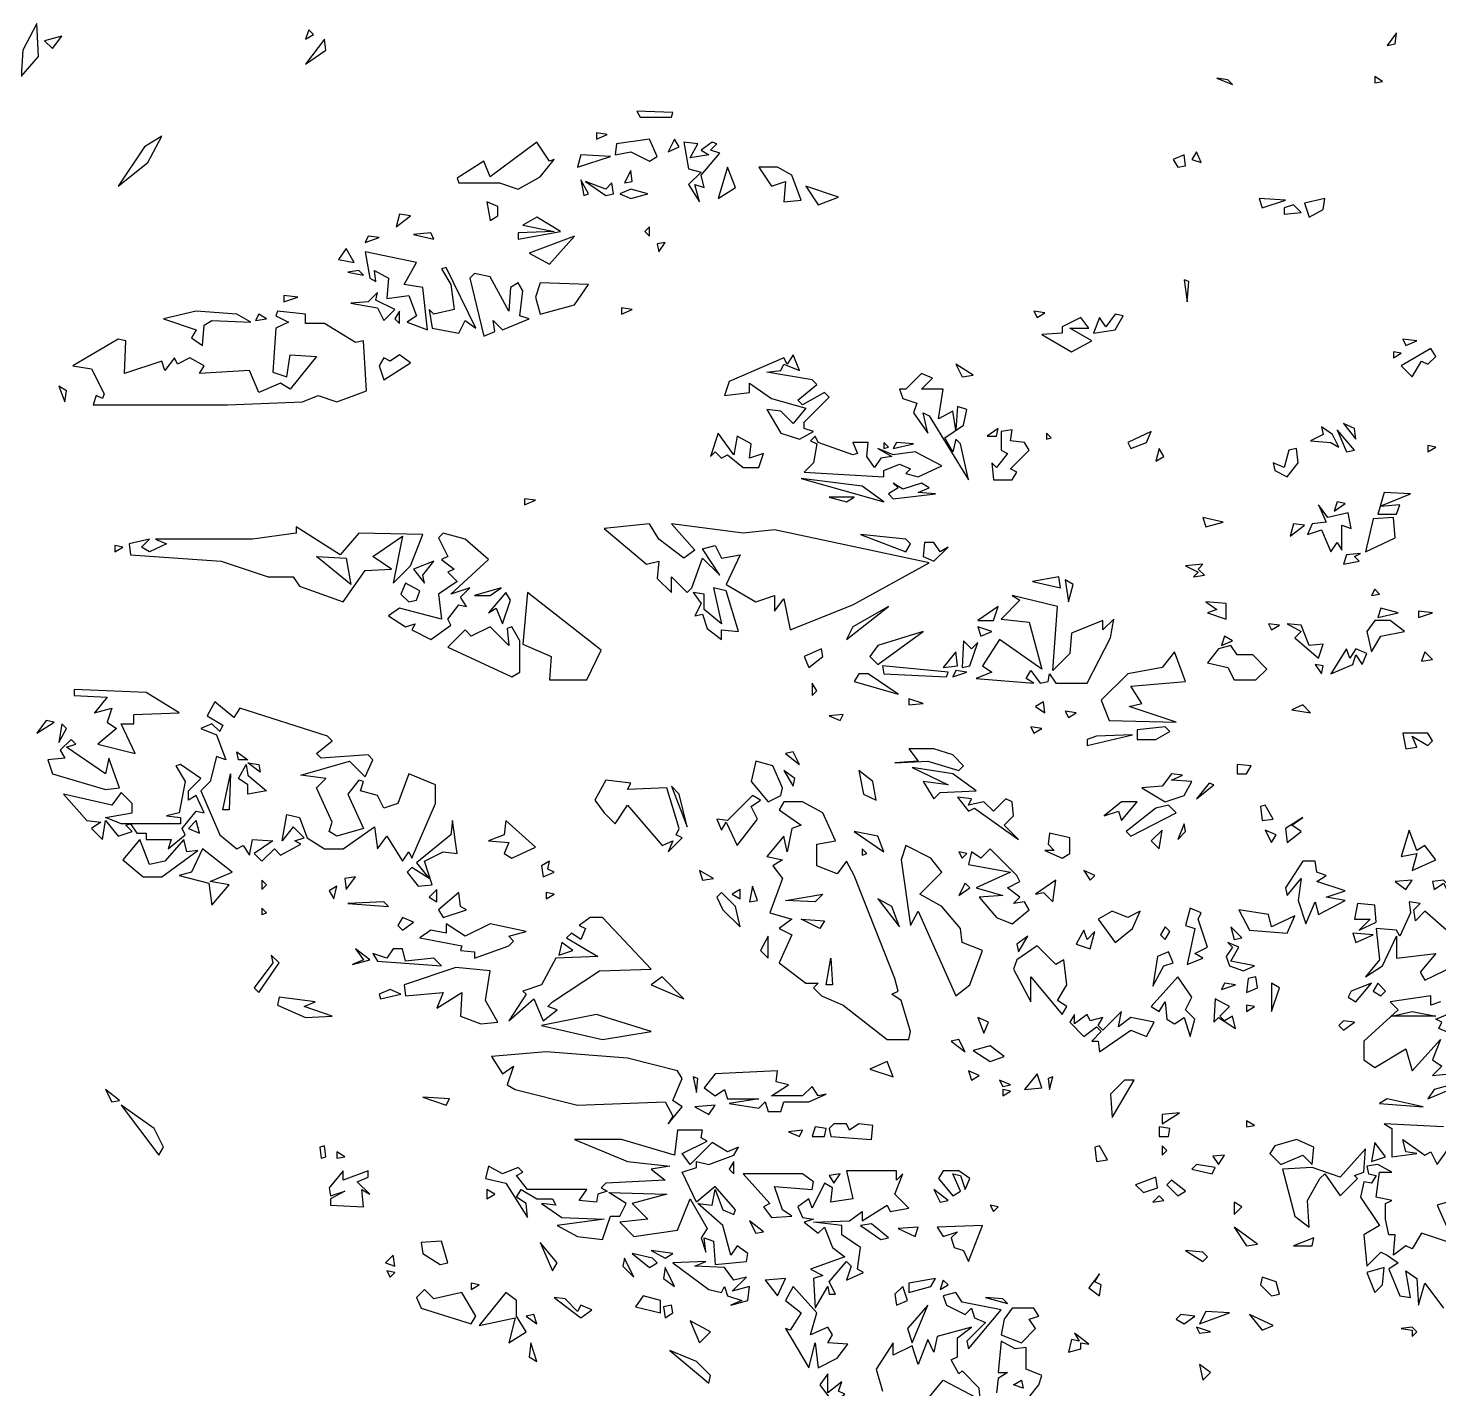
# Model space of a CAD drawing. Header units: millimetres. Extents: x -1920 to 1916, y -1858 to 1858.
# Drawn here: x 130 to 977, y -532 to 286 of the extents above; entities that cross this region are included whole.
import ezdxf

# ---------------------------------------------------------------- set-up
doc = ezdxf.new("R2010")
doc.units = ezdxf.units.MM
doc.layers.add('ALMOND-DRAW-PROFILE', color=7, linetype='Continuous', lineweight=25)

msp = doc.modelspace()

# ---------------------------------------------------------------- linework, layer by layer
at = {"layer": 'ALMOND-DRAW-PROFILE'}
for points in [[(125.78, 256.43), (136.11, 268.63), (135.17, 288.34), (126.72, 272.39)], [(144.56, 273.33), (150.19, 280.83), (139.86, 278.02)], [(296.63, 278.96), (301.32, 281.77), (298.5, 284.59)], [(946.2, 275.2), (950.89, 276.14), (951.83, 282.71)], [(296.63, 263.94), (308.83, 272.39), (307.89, 278.96)], [(843.88, 255.49), (853.27, 251.74), (850.45, 254.55)], [(938.69, 252.67), (943.38, 253.61), (938.69, 256.43)], [(497.5, 232.02), (516.28, 232.02), (517.22, 234.84), (495.63, 235.78)], [(183.98, 190.72), (201.82, 204.8), (210.27, 220.76), (199.94, 214.19)], [(471.22, 218.88), (477.79, 221.7), (471.22, 222.64)], [(424.29, 188.84), (437.43, 196.35), (445.88, 206.68), (443.06, 205.74), (435.55, 217), (407.39, 196.35), (403.64, 205.74), (387.68, 195.41), (388.62, 192.6), (413.02, 192.6)], [(503.14, 205.74), (507.83, 208.56), (503.14, 218.88), (483.42, 216.07), (482.49, 209.49), (491.87, 211.37)], [(514.4, 211.37), (520.97, 214.19), (518.16, 218.88)], [(533.17, 181.33), (530.36, 191.66), (535.99, 189.78), (534.11, 197.29), (545.38, 210.43), (539.75, 212.31), (543.5, 216.07), (540.68, 217), (534.11, 212.31), (538.81, 209.49), (527.54, 207.62), (532.24, 216.07), (523.79, 217), (526.6, 201.05), (534.11, 199.17), (526.6, 191.66)], [(459.96, 201.99), (479.67, 208.56), (461.83, 209.49)], [(820.41, 201.99), (825.11, 202.92), (824.17, 209.49), (817.6, 206.68)], [(828.86, 206.68), (834.49, 204.8), (831.68, 211.37)], [(488.12, 192.6), (492.81, 193.54), (491.87, 200.11)], [(544.44, 183.21), (554.76, 189.78), (550.07, 201.99)], [(583.86, 181.33), (594.19, 182.27), (588.56, 197.29), (580.11, 201.99), (568.84, 201.99), (576.35, 190.72), (584.8, 193.54)], [(463.71, 185.09), (466.53, 186.03), (461.83, 194.48)], [(476.85, 185.09), (481.55, 186.03), (480.61, 192.6), (476.85, 188.84), (464.65, 193.54)], [(491.87, 183.21), (502.2, 186.03), (491.87, 188.84), (485.3, 186.03)], [(604.51, 179.46), (616.72, 184.15), (597.01, 190.72)], [(407.39, 170.07), (412.08, 172.89), (412.08, 178.52), (405.51, 181.33)], [(871.1, 177.58), (885.18, 182.27), (869.22, 183.21)], [(884.24, 173.82), (894.57, 174.76), (889.88, 179.46), (884.24, 177.58)], [(899.26, 171.95), (907.71, 176.64), (908.65, 183.21), (896.45, 180.4)], [(351.07, 166.31), (359.52, 172.89), (352.95, 173.82)], [(424.29, 158.81), (449.63, 163.5), (435.55, 171.95), (427.1, 167.25), (445.88, 163.5), (424.29, 162.56)], [(373.6, 158.81), (371.72, 162.56), (361.39, 161.62)], [(503.14, 160.68), (503.14, 166.31), (500.32, 163.5)], [(316.34, 146.6), (325.72, 144.73), (321.03, 153.17)], [(332.3, 156.93), (340.74, 159.74), (334.17, 160.68)], [(443.06, 143.79), (458.08, 160.68), (430.86, 150.36)], [(508.77, 151.3), (512.52, 156.93), (507.83, 155.99)], [(369.84, 104.36), (367.03, 129.71), (355.76, 131.58), (363.27, 144.73), (332.3, 151.3), (335.11, 135.34), (338.87, 133.46), (337.93, 140.03), (346.38, 135.34), (345.44, 123.14), (358.58, 125.01), (363.27, 112.81), (357.64, 109.05)], [(321.97, 139.09), (331.36, 137.22), (328.54, 140.03)], [(372.66, 105.3), (388.62, 102.48), (392.37, 109.99), (398.94, 105.3), (381.11, 141.91), (378.29, 140.97), (383.92, 131.58), (385.8, 116.56), (373.6, 113.75), (370.78, 116.56)], [(403.64, 100.61), (410.21, 103.42), (409.27, 109.99), (414.9, 104.36), (430.86, 110.93), (425.23, 112.81), (427.1, 127.83), (424.29, 132.52), (419.59, 129.71), (418.65, 115.63), (407.39, 136.28), (398, 138.15), (395.19, 135.34)], [(437.43, 113.75), (458.08, 119.38), (466.53, 131.58), (437.43, 132.52), (434.61, 124.07)], [(826.05, 121.26), (826.98, 133.46), (824.17, 134.4)], [(283.48, 121.26), (291.93, 124.07), (283.48, 125.01)], [(343.56, 109.99), (350.13, 116.56), (338.87, 122.2), (339.8, 126.89), (334.17, 121.26), (323.85, 120.32), (339.8, 117.5)], [(168.96, 59.3), (249.69, 59.3), (294.75, 61.18), (304.13, 64.94), (315.4, 61.18), (333.23, 67.75), (331.36, 97.79), (326.66, 96.85), (307.89, 108.12), (296.63, 108.12), (296.63, 113.75), (279.73, 115.63), (278.79, 112.81), (286.3, 109.05), (278.79, 105.3), (276.91, 79.02), (285.36, 76.2), (287.24, 89.34), (303.2, 88.4), (287.24, 68.69), (281.61, 72.45), (268.46, 66.81), (262.83, 79.96), (232.79, 78.08), (235.61, 82.77), (227.16, 87.47), (219.65, 83.71), (217.78, 87.47), (212.14, 79.96), (210.27, 85.59), (187.74, 78.08), (188.68, 97.79), (183.98, 98.73), (156.76, 82.77), (168.03, 80.89), (175.53, 65.88), (174.6, 63.06), (170.84, 64.94)], [(234.67, 94.97), (235.61, 107.18), (240.3, 109.99), (263.77, 109.05), (255.32, 113.75), (230.92, 115.63), (211.2, 110.93), (230.92, 104.36), (228.1, 99.67)], [(266.59, 109.99), (273.16, 110.93), (268.46, 113.75)], [(352.95, 108.12), (352.95, 115.63), (350.13, 110.93)], [(486.24, 113.75), (492.81, 116.56), (486.24, 117.5)], [(735.93, 111.87), (740.62, 114.69), (734.05, 115.63)], [(756.58, 91.22), (768.79, 97.79), (755.64, 105.3), (766.91, 105.3), (762.21, 111.87), (750.95, 106.24), (750.95, 102.48), (738.75, 101.55)], [(769.72, 102.48), (782.87, 104.36), (787.56, 112.81), (782.87, 113.75), (777.23, 106.24), (773.48, 111.87)], [(957.46, 94.97), (964.03, 97.79), (955.58, 98.73)], [(343.56, 74.32), (359.52, 84.65), (352.95, 89.34), (347.31, 85.59), (343.56, 87.47), (340.74, 82.77)], [(593.25, 38.65), (601.7, 43.35), (596.07, 45.22), (596.07, 48.98), (611.09, 64), (608.27, 66.81), (595.13, 59.3), (592.31, 62.12), (603.58, 71.51), (600.76, 74.32), (573.54, 79.02), (581.99, 79.96), (583.86, 83.71), (593.25, 79.96), (589.5, 89.34), (585.74, 83.71), (583.86, 87.47), (551.01, 73.38), (548.19, 64.94), (563.21, 66.81), (563.21, 72.45), (576.35, 63.06), (597.01, 57.43), (589.5, 48.04), (581.99, 55.55), (573.54, 56.49), (581.99, 42.41)], [(949.95, 87.47), (954.65, 90.28), (949.95, 91.22)], [(961.22, 76.2), (966.85, 85.59), (970.6, 83.71), (975.3, 88.4), (972.48, 93.1), (954.65, 82.77)], [(657.08, 68.69), (653.33, 68.69), (655.2, 63.06), (663.65, 60.24), (661.77, 54.61), (670.22, 42.41), (667.41, 54.61), (671.16, 52.73), (694.63, 14.25), (689.94, 35.84), (687.12, 38.65), (685.24, 31.14), (680.55, 39.59), (691.81, 47.1), (693.69, 56.49), (688.06, 58.37), (687.12, 44.29), (685.24, 55.55), (676.79, 50.86), (679.61, 68.69), (666.47, 68.69), (673.04, 75.26), (666.47, 78.08)], [(690.87, 76.2), (697.44, 77.14), (687.12, 83.71)], [(152.07, 61.18), (153.01, 67.75), (148.31, 70.57)], [(559.46, 21.76), (568.84, 21.76), (571.66, 30.21), (563.21, 27.39), (564.15, 35.84), (555.7, 40.53), (553.83, 29.27), (544.44, 42.41), (539.75, 28.33), (542.56, 31.14), (546.32, 27.39), (550.07, 29.27)], [(705.89, 40.53), (711.53, 40.53), (712.46, 45.22)], [(709.65, 14.25), (720.91, 14.25), (723.73, 18.94), (719.97, 20.82), (731.24, 32.08), (728.42, 36.78), (719.97, 37.71), (720.91, 44.29), (714.34, 43.35), (714.34, 32.08), (718.1, 30.21), (711.53, 21.76), (708.71, 24.57)], [(741.56, 38.65), (744.38, 39.59), (741.56, 42.41)], [(792.25, 33.02), (801.64, 36.78), (804.46, 43.35), (790.37, 36.78)], [(912.4, 36.78), (917.1, 33.96), (913.34, 41.47), (906.77, 46.16), (907.71, 41.47), (900.2, 37.71)], [(921.79, 31.14), (926.48, 32.08), (916.16, 44.29)], [(927.42, 38.65), (926.48, 45.22), (919.91, 48.04)], [(596.07, 18.94), (643.94, 16.12), (643.94, 19.88), (653.33, 23.63), (659.9, 20.82), (657.08, 18), (664.59, 16.12), (678.67, 22.7), (662.71, 31.14), (649.57, 29.27), (640.18, 33.02), (648.63, 28.33), (642.06, 27.39), (638.31, 21.76), (633.61, 28.33), (634.55, 36.78), (625.17, 36.78), (627.98, 30.21), (625.17, 29.27), (604.51, 36.78), (602.64, 40.53), (599.82, 37.71), (603.58, 35.84), (601.7, 24.57)], [(643.94, 33.02), (646.76, 33.96), (643.94, 36.78)], [(649.57, 33.02), (661.77, 35.84), (651.45, 36.78)], [(970.6, 31.14), (975.3, 33.96), (970.6, 34.9)], [(807.27, 25.51), (811.96, 28.33), (809.15, 33.02)], [(886.12, 16.12), (892.69, 24.57), (891.75, 33.02), (887.06, 32.08), (884.24, 21.76), (877.67, 24.57), (878.61, 19.88)], [(643.94, 1.11), (630.8, 10.49), (594.19, 15.19)], [(649.57, 2.98), (674.92, 5.8), (664.59, 6.74), (671.16, 9.55), (666.47, 12.37), (655.2, 8.62), (649.57, 12.37), (652.39, 9.55), (646.76, 5.8)], [(428.04, -0.77), (434.61, 2.04), (428.04, 2.98)], [(621.41, 1.11), (626.1, 3.92), (611.09, 3.92)], [(914.28, -4.53), (920.85, 0.17), (916.16, 1.11)], [(941.96, -1.53), (960.28, 5.8), (944.32, 6.74)], [(837.31, -13.91), (847.63, -11.1), (835.43, -8.28)], [(912.4, -28.93), (916.16, -23.3), (918.98, -27.99), (918.98, -12.97), (924.61, -14.85), (922.73, -5.46), (910.53, -8.28), (904.89, -0.77), (909.59, -11.1), (901.14, -12.04), (898.32, -18.61), (906.77, -15.79)], [(933.06, -28.93), (950.89, -20.48), (949.95, -8.28), (937.75, -9.22)], [(940.56, -6.4), (951.83, -6.4), (953.71, -0.77), (941.91, -1.68)], [(319.15, -58.97), (332.3, -40.2), (348.25, -39.26), (336.99, -31.75), (354.82, -19.55), (349.19, -47.71), (359.52, -37.38), (367.03, -18.61), (328.54, -17.67), (317.28, -30.81), (290.99, -13.91), (290.99, -17.67), (264.71, -21.42), (206.51, -21.42), (213.08, -24.24), (202.76, -28.93), (198.06, -26.12), (202.76, -21.42), (190.55, -24.24), (191.49, -30.81), (245.94, -34.56), (274.1, -43.95), (289.12, -43.95), (292.87, -49.58)], [(587.62, -75.87), (625.17, -60.85), (671.16, -35.5), (578.23, -15.79), (559.46, -17.67), (516.28, -12.04), (530.36, -27.99), (523.79, -32.69), (508.77, -21.42), (503.14, -12.04), (475.91, -14.85), (501.26, -36.44), (508.77, -34.56), (507.83, -44.89), (516.28, -53.34), (516.28, -43.95), (525.67, -53.34), (528.48, -50.52), (535.05, -32.69), (545.38, -43.01), (535.05, -27.05), (542.56, -25.18), (546.32, -32.69), (557.58, -30.81), (549.13, -48.64), (566.97, -58.97), (578.23, -55.22), (578.23, -64.6), (583.86, -57.09)], [(888, -19.55), (896.45, -12.97), (889.88, -12.04)], [(182.11, -28.93), (186.8, -26.12), (182.11, -25.18)], [(371.72, -81.5), (383.92, -73.05), (382.05, -69.3), (388.62, -60.85), (393.31, -61.79), (389.56, -56.15), (395.19, -50.52), (383.92, -54.28), (406.45, -33.63), (392.37, -21.42), (379.23, -17.67), (376.41, -20.48), (382.05, -31.75), (378.29, -33.63), (385.8, -39.26), (382.05, -41.14), (387.68, -46.77), (376.41, -54.28), (378.29, -69.3), (352.95, -62.72), (346.38, -67.42), (356.7, -73.99), (362.33, -72.11), (360.46, -75.87)], [(657.08, -28.93), (659.9, -24.24), (657.08, -21.42), (629.86, -18.61)], [(673.98, -34.56), (682.43, -26.12), (677.73, -28.93), (673.98, -23.3), (668.35, -23.3), (667.41, -31.75)], [(323.85, -48.64), (303.2, -31.75), (321.03, -32.69)], [(919.91, -36.44), (929.3, -34.56), (926.48, -31.75), (930.24, -29.87), (921.79, -30.81)], [(367.97, -47.71), (367.03, -43.01), (373.6, -34.56), (361.39, -39.26)], [(829.8, -43.95), (836.37, -43.01), (832.62, -39.26), (835.43, -36.44), (825.11, -37.38), (832.62, -41.14)], [(358.58, -58.97), (363.27, -58.03), (365.15, -52.4), (356.7, -47.71), (353.89, -54.28)], [(398, -55.22), (407.39, -55.22), (413.96, -50.52)], [(546.32, -81.5), (546.32, -75.87), (556.64, -76.81), (549.13, -52.4), (541.62, -50.52), (546.32, -72.11), (535.99, -63.66), (535.99, -54.28), (529.42, -53.34), (534.11, -59.91), (530.36, -67.42), (535.05, -66.48), (537.87, -74.93)], [(733.11, -46.77), (750.01, -50.52), (749.07, -43.95)], [(754.7, -58.97), (757.52, -48.64), (752.83, -45.83)], [(414.9, -72.11), (419.59, -58.03), (416.78, -53.34), (406.45, -65.54), (411.15, -62.72)], [(443.06, -105.9), (465.59, -105.9), (474.04, -88.07), (429.92, -53.34), (427.1, -84.31), (444, -91.82)], [(699.32, -104.97), (734.05, -107.78), (729.36, -104.97), (732.18, -100.27), (737.81, -107.78), (742.5, -106.84), (743.44, -102.15), (747.2, -107.78), (765.97, -107.78), (780.05, -80.56), (781.93, -69.3), (775.36, -75.87), (775.36, -70.23), (756.58, -77.74), (755.64, -89.95), (745.32, -100.27), (748.13, -61.79), (720.91, -55.22), (725.61, -58.03), (714.34, -69.3), (731.24, -71.17), (738.75, -99.33), (713.4, -81.5), (703.08, -97.46), (708.71, -101.21)], [(838.25, -65.54), (849.51, -69.3), (849.51, -59.91), (837.31, -58.97), (843.88, -63.66)], [(936.81, -55.22), (941.5, -54.28), (938.69, -51.46)], [(621.41, -81.5), (646.76, -61.79), (625.17, -73.99)], [(700.26, -70.23), (709.65, -70.23), (712.46, -61.79)], [(940.56, -68.36), (952.77, -65.54), (942.44, -62.72)], [(964.97, -68.36), (973.42, -65.54), (964.97, -64.6)], [(420.53, -104.03), (425.23, -101.21), (425.23, -82.44), (420.53, -73.99), (417.72, -74.93), (418.65, -85.25), (407.39, -73.99), (396.13, -79.62), (392.37, -75.87), (382.05, -86.19)], [(702.14, -79.62), (708.71, -76.81), (700.26, -73.99)], [(876.73, -75.87), (881.43, -73.05), (874.86, -72.11)], [(904.89, -92.76), (907.71, -84.31), (899.26, -85.25), (894.57, -73.05), (886.12, -72.11), (894.57, -76.81), (890.81, -80.56)], [(936.81, -89.01), (942.44, -79.62), (956.52, -76.81), (948.07, -70.23), (938.69, -70.23), (933.99, -76.81)], [(640.18, -96.52), (667.41, -76.81), (640.18, -85.25), (635.49, -91.82)], [(690.87, -98.39), (695.57, -97.46), (700.26, -83.38), (696.51, -87.13), (691.81, -82.44)], [(846.7, -85.25), (853.27, -82.44), (848.57, -79.62)], [(598.88, -98.39), (607.33, -91.82), (606.39, -87.13), (596.07, -91.82)], [(679.61, -98.39), (688.06, -97.46), (687.12, -89.01)], [(779.11, -130.31), (819.47, -131.25), (791.31, -121.86), (798.82, -119.98), (792.25, -109.66), (825.11, -106.84), (818.54, -89.01), (811.03, -98.39), (790.37, -102.15), (774.42, -118.11)], [(854.21, -105.9), (867.35, -105.9), (873.92, -99.33), (865.47, -90.89), (856.08, -90.89), (852.33, -85.25), (844.82, -87.13), (838.25, -95.58), (850.45, -98.39)], [(912.4, -102.15), (925.55, -96.52), (927.42, -90.89), (931.18, -96.52), (933.99, -89.95), (927.42, -87.13), (923.67, -92.76), (921.79, -87.13)], [(966.85, -94.64), (973.42, -93.7), (968.73, -89.01)], [(643.94, -102.15), (681.49, -104.03), (682.43, -101.21), (643, -97.46)], [(685.24, -104.03), (693.69, -101.21), (687.12, -100.27)], [(906.77, -102.15), (907.71, -97.46), (903.02, -96.52)], [(600.76, -115.29), (603.58, -112.48), (600.76, -107.78)], [(626.1, -106.84), (652.39, -114.35), (634.55, -102.15), (628.92, -102.15)], [(171.78, -144.39), (194.31, -150.02), (185.86, -132.19), (193.37, -132.19), (193.37, -126.56), (220.59, -125.62), (200.88, -113.41), (157.7, -111.54), (157.7, -115.29), (177.41, -116.23), (169.9, -125.62), (180.23, -122.8), (177.41, -131.25), (183.04, -135)], [(658.96, -120.92), (667.41, -119.98), (658.96, -117.17)], [(270.34, -214.79), (277.85, -207.28), (281.61, -211.04), (293.81, -204.47), (290.05, -202.59), (295.69, -200.71), (289.12, -194.14), (282.54, -202.59), (285.36, -186.63), (292.87, -188.51), (297.56, -200.71), (307.89, -207.28), (319.15, -207.28), (337.93, -194.14), (339.8, -207.28), (345.44, -199.77), (354.82, -214.79), (358.58, -209.16), (360.46, -212.91), (374.54, -180.06), (374.54, -168.8), (358.58, -162.23), (352.01, -180.06), (343.56, -182.88), (339.8, -175.37), (329.48, -172.55), (331.36, -166.92), (328.54, -165.98), (321.97, -174.43), (331.36, -195.08), (315.4, -199.77), (310.71, -196.96), (312.58, -191.33), (303.2, -170.67), (308.83, -165.04), (293.81, -163.16), (322.91, -154.72), (332.3, -164.1), (336.99, -153.78), (334.17, -150.96), (306.01, -152.84), (303.2, -150.02), (312.58, -142.51), (309.77, -139.7), (257.2, -122.8), (253.45, -128.43), (242.18, -119.05), (237.49, -127.49), (246.87, -133.13), (245, -136.88), (240.3, -132.19), (233.73, -135), (243.12, -138.76), (248.75, -153.78), (243.12, -151.9), (239.37, -166.92), (233.73, -172.55), (245, -198.83), (255.32, -207.28), (259.08, -205.41), (262.83, -211.04), (264.71, -201.65), (276.91, -202.59), (265.65, -210.1)], [(617.66, -130.31), (619.53, -126.56), (611.09, -127.49)], [(734.99, -121.86), (740.62, -125.62), (739.69, -119.05)], [(754.7, -128.43), (759.4, -125.62), (752.83, -124.68)], [(888.94, -123.74), (900.2, -125.62), (895.51, -120.92)], [(135.17, -137.82), (145.5, -131.25), (140.8, -130.31)], [(148.31, -143.45), (153.01, -135), (150.19, -132.19)], [(734.05, -137.82), (738.75, -135), (732.18, -134.07)], [(796.01, -141.57), (807.27, -141.57), (815.72, -136.88), (812.9, -134.07), (796.01, -135.94)], [(176.47, -171.61), (184.92, -170.67), (178.35, -152.84), (176.47, -162.23), (153.01, -146.27), (158.64, -144.39), (155.82, -141.57), (149.25, -148.15), (152.07, -152.84), (141.74, -153.78), (144.56, -162.23)], [(765.97, -145.33), (793.19, -138.76), (771.6, -139.7), (765.97, -141.57)], [(957.46, -147.21), (964.03, -146.27), (961.22, -139.7), (970.6, -145.33), (973.42, -142.51), (970.6, -137.82), (955.58, -137.82)], [(256.26, -153.78), (255.32, -149.08), (261.89, -153.78)], [(593.25, -156.59), (589.5, -149.08), (584.8, -150.02)], [(689, -160.35), (691.81, -157.53), (685.24, -150.96), (673.98, -147.21), (658.96, -147.21), (664.59, -154.72), (650.51, -155.65), (670.22, -154.72)], [(191.49, -192.26), (195.25, -197.9), (200.88, -197.9), (200.88, -201.65), (215.9, -201.65), (214.02, -207.28), (224.35, -198.83), (222.47, -195.08), (230.92, -184.75), (235.61, -185.69), (230.92, -175.37), (226.22, -178.18), (226.22, -172.55), (233.73, -165.04), (221.53, -156.59), (218.71, -157.53), (224.35, -166.92), (220.59, -185.69), (213.08, -187.57), (221.53, -188.51), (221.53, -192.26)], [(261.89, -174.43), (261.89, -168.8), (256.26, -165.04), (260.96, -156.59), (261.89, -163.16), (273.16, -172.55)], [(269.4, -161.29), (261.89, -155.65), (268.46, -156.59)], [(574.48, -179.12), (581.99, -175.37), (582.92, -170.67), (577.29, -157.53), (566.97, -154.72), (564.15, -166.92)], [(589.5, -169.74), (590.43, -165.04), (583.86, -160.35)], [(631.74, -174.43), (639.25, -178.18), (637.37, -166.92), (628.92, -160.35)], [(673.98, -177.24), (677.73, -173.49), (699.32, -172.55), (685.24, -162.23), (660.84, -158.47), (682.43, -168.8), (667.41, -166.92)], [(856.08, -162.23), (861.72, -162.23), (864.53, -157.53), (856.08, -156.59)], [(246.87, -183.82), (251.57, -162.23), (250.63, -183.82)], [(514.4, -209.16), (522.85, -200.71), (519.09, -198.83), (520.97, -195.08), (513.46, -170.67), (489.99, -171.61), (491.87, -167.86), (476.85, -165.98), (470.28, -178.18), (475.91, -185.69), (482.49, -192.26), (489.99, -181), (510.65, -205.41), (517.22, -202.59)], [(812.9, -179.12), (824.17, -175.37), (828.86, -166.92), (816.66, -165.98), (823.23, -163.16), (816.66, -162.23), (811.03, -169.74), (798.82, -170.67)], [(831.68, -177.24), (842, -168.8), (839.19, -167.86)], [(191.49, -192.26), (185.86, -192.26), (176.47, -188.51), (192.43, -185.69), (192.43, -180.06), (185.86, -173.49), (180.23, -181), (151.13, -174.43), (165.21, -190.39), (173.66, -191.33), (168.03, -195.08), (174.6, -201.65), (176.47, -190.39), (183.98, -199.77), (192.43, -196.96), (188.68, -193.2)], [(525.67, -194.14), (520.97, -174.43), (516.28, -169.74)], [(555.7, -205.41), (567.91, -189.45), (564.15, -181.94), (569.78, -178.18), (565.09, -175.37), (550.07, -190.39), (543.5, -189.45), (546.32, -196.02), (549.13, -191.33)], [(724.67, -201.65), (716.22, -193.2), (721.85, -187.57), (720.91, -179.12), (717.16, -177.24), (709.65, -184.75), (704.02, -179.12), (694.63, -181), (696.51, -177.24), (688.06, -176.31), (694.63, -184.75), (698.38, -182.88)], [(645.82, -321.8), (658.96, -321.8), (659.9, -317.11), (654.27, -298.34), (648.63, -294.58), (652.39, -292.7), (650.51, -285.19), (626.1, -223.24), (621.41, -214.79), (615.78, -222.3), (603.58, -217.61), (603.58, -204.47), (614.84, -202.59), (607.33, -185.69), (595.13, -179.12), (583.86, -179.12), (581.05, -183.82), (594.19, -193.2), (588.56, -195.08), (585.74, -209.16), (583.86, -199.77), (573.54, -211.98), (582.92, -213.85), (577.29, -217.61), (582.92, -225.12), (575.42, -245.77), (588.56, -249.52), (581.05, -255.16), (588.56, -258.91), (581.05, -275.81), (597.01, -288.01), (604.51, -288.01), (601.7, -290.83), (606.39, -295.52), (619.53, -301.15)], [(786.62, -190.39), (796.01, -179.12), (786.62, -179.12), (776.29, -187.57), (784.74, -184.75)], [(792.25, -199.77), (819.47, -185.69), (814.78, -181), (807.27, -182.88), (789.44, -196.96)], [(871.1, -190.39), (877.67, -189.45), (872.98, -181), (870.16, -181.94)], [(232.79, -197.9), (230.92, -190.39), (226.22, -195.08)], [(364.21, -229.81), (372.66, -228.87), (367.97, -214.79), (379.23, -209.16), (387.68, -210.1), (384.86, -190.39), (383.92, -198.83), (363.27, -215.73), (370.78, -225.12), (360.46, -218.55), (357.64, -221.36)], [(420.53, -212.91), (434.61, -206.34), (416.78, -190.39), (415.84, -198.83), (406.45, -202.59), (418.65, -203.53), (415.84, -210.1)], [(820.41, -201.65), (825.11, -196.96), (824.17, -192.26)], [(886.12, -203.53), (894.57, -196.96), (888.94, -193.2), (895.51, -188.51), (885.18, -195.08)], [(199, -224.18), (210.27, -224.18), (231.86, -208.22), (225.29, -209.16), (223.41, -201.65), (212.14, -214.79), (202.76, -216.67), (197.12, -201.65), (186.8, -213.85)], [(643.94, -209.16), (640.18, -199.77), (626.1, -196.96)], [(750.95, -212.91), (755.64, -210.1), (755.64, -200.71), (743.44, -197.9), (742.5, -204.47), (746.26, -208.22), (740.62, -208.22)], [(809.15, -207.28), (811.03, -196.02), (804.46, -202.59)], [(876.73, -203.53), (879.55, -198.83), (872.98, -196.02)], [(961.22, -220.42), (975.3, -213.85), (968.73, -205.41), (964.03, -208.22), (959.34, -196.02), (954.65, -211.98), (964.03, -210.1)], [(240.3, -241.08), (250.63, -228.87), (239.37, -227), (252.51, -221.36), (234.67, -207.28), (228.1, -221.36), (220.59, -223.24), (238.43, -227.93)], [(630.8, -211.04), (633.61, -210.1), (630.8, -207.28)], [(687.12, -295.52), (695.57, -288.95), (703.08, -268.3), (690.87, -263.6), (689.94, -255.16), (678.67, -242.01), (665.53, -234.5), (678.67, -221.36), (672.1, -212.91), (657.08, -205.41), (654.27, -213.85), (659.9, -253.28), (664.59, -244.83)], [(690.87, -212.91), (693.69, -210.1), (689, -209.16)], [(720.91, -252.34), (731.24, -243.89), (728.42, -239.2), (721.85, -240.14), (725.61, -236.38), (718.1, -230.75), (725.61, -227), (723.73, -223.24), (707.77, -207.28), (702.14, -212.91), (696.51, -209.16), (694.63, -216.67), (719.97, -221.36), (699.32, -230.75), (715.28, -235.44), (701.2, -236.38), (711.53, -248.58)], [(439.31, -224.18), (445.88, -221.36), (442.12, -219.49), (443.06, -214.79), (438.37, -217.61)], [(897.39, -252.34), (903.02, -239.2), (904.89, -246.71), (920.85, -238.26), (909.59, -236.38), (920.85, -232.63), (903.96, -227), (909.59, -223.24), (903.96, -221.36), (903.02, -214.79), (895.51, -214.79), (885.18, -230.75), (886.12, -235.44), (894.57, -225.12), (892.69, -238.26)], [(270.34, -231.69), (273.16, -228.87), (270.34, -226.06)], [(321.03, -231.69), (326.66, -224.18), (320.09, -225.12)], [(535.05, -226.06), (541.62, -225.12), (533.17, -220.42)], [(689, -235.44), (695.57, -230.75), (692.75, -227.93)], [(745.32, -239.2), (747.2, -226.06), (734.99, -234.5), (739.69, -233.57)], [(767.85, -226.06), (770.66, -223.24), (764.09, -220.42)], [(957.46, -231.69), (961.22, -226.06), (950.89, -227)], [(983.74, -235.44), (986.56, -232.63), (979.99, -226.06), (973.42, -227), (974.36, -231.69), (979.99, -227.93)], [(313.52, -237.32), (315.4, -229.81), (310.71, -232.63)], [(375.48, -239.2), (375.48, -231.69), (370.78, -236.38)], [(379.23, -248.58), (393.31, -243.89), (389.56, -242.01), (388.62, -233.57), (376.41, -243.89)], [(441.18, -237.32), (445.88, -234.5), (441.18, -233.57)], [(557.58, -254.22), (554.76, -242.01), (546.32, -233.57), (543.5, -236.38), (547.25, -243.89)], [(557.58, -237.32), (557.58, -231.69), (552.89, -234.5)], [(563.21, -239.2), (567.91, -238.26), (565.09, -229.81)], [(584.8, -238.26), (607.33, -234.5), (602.64, -239.2)], [(270.34, -246.71), (273.16, -245.77), (270.34, -242.95)], [(321.97, -240.14), (346.38, -242.01), (343.56, -239.2)], [(653.33, -254.22), (648.63, -242.01), (640.18, -237.32)], [(782.87, -263.6), (793.19, -255.16), (797.88, -244.83), (790.37, -248.58), (780.99, -244.83), (772.54, -249.52)], [(826.05, -276.75), (835.43, -272.99), (830.74, -270.17), (838.25, -266.42), (832.62, -249.52), (834.49, -245.77), (827.92, -242.95), (825.11, -253.28), (830.74, -255.16)], [(863.59, -256.09), (886.12, -257.97), (890.81, -247.65), (876.73, -254.22), (874.86, -246.71), (857.02, -243.89)], [(929.3, -256.09), (939.63, -251.4), (938.69, -241.08), (928.36, -240.14), (926.48, -249.52), (935.87, -249.52)], [(354.82, -256.09), (361.39, -251.4), (354.82, -248.58), (352.01, -253.28)], [(398, -272.99), (418.65, -265.48), (421.47, -262.67), (418.65, -259.85), (428.98, -257.03), (407.39, -252.34), (392.37, -259.85), (381.11, -252.34), (381.11, -257.97), (371.72, -256.09), (365.15, -260.79), (390.49, -265.48), (389.56, -268.3), (398, -269.24)], [(418.65, -310.54), (433.67, -297.4), (439.31, -310.54), (447.75, -303.97), (442.12, -302.09), (444.94, -299.27), (473.1, -280.5), (504.08, -279.56), (474.98, -248.58), (467.47, -248.58), (460.9, -253.28), (464.65, -255.16), (461.83, -261.73), (456.2, -257.97), (453.39, -260.79), (472.16, -272.05), (446.82, -272.99), (438.37, -288.95), (427.1, -292.7), (428.98, -294.58)], [(605.45, -255.16), (594.19, -249.52), (608.27, -250.46)], [(574.48, -272.99), (574.48, -259.85), (569.78, -268.3)], [(724.67, -269.24), (730.3, -259.85), (723.73, -264.54)], [(767.85, -267.36), (770.66, -257.03), (765.97, -261.73), (764.09, -256.09), (759.4, -264.54)], [(812.9, -261.73), (815.72, -257.03), (812.9, -254.22), (810.09, -258.91)], [(854.21, -261.73), (858.9, -260.79), (852.33, -254.22)], [(927.42, -263.6), (937.75, -258.91), (925.55, -257.97)], [(324.79, -276.75), (335.11, -273.93), (326.66, -267.36), (331.36, -273.93)], [(339.8, -274.87), (378.29, -277.68), (373.6, -272.99), (356.7, -274.87), (354.82, -267.36), (349.19, -267.36), (345.44, -272.99), (336.99, -270.17)], [(448.69, -271.11), (457.14, -268.3), (450.57, -263.6)], [(750.95, -306.78), (753.77, -302.09), (748.13, -298.34), (753.77, -288.95), (751.89, -273.93), (747.2, -276.75), (735.93, -265.48), (723.73, -273.93), (721.85, -279.56), (732.18, -299.27), (732.18, -284.26)], [(805.39, -289.89), (811.96, -277.68), (817.6, -275.81), (814.78, -269.24), (808.21, -272.05)], [(859.84, -280.5), (866.41, -277.68), (852.33, -274.87), (857.02, -266.42), (850.45, -263.6), (853.27, -266.42), (849.51, -272.05), (851.39, -277.68)], [(268.46, -293.64), (280.67, -275.81), (275.97, -271.11), (276.91, -275.81), (265.65, -290.83)], [(401.76, -312.42), (412.08, -311.48), (404.57, -298.34), (407.39, -280.5), (386.74, -278.62), (355.76, -288.95), (356.7, -295.52), (379.23, -293.64), (375.48, -303.03), (390.49, -293.64), (389.56, -307.72)], [(609.21, -288.95), (612.02, -272.99), (612.96, -288.95)], [(523.79, -297.4), (510.65, -284.26), (504.08, -288.95)], [(827.92, -319.93), (830.74, -309.6), (825.11, -303.97), (828.86, -296.46), (820.41, -284.26), (804.46, -302.09), (809.15, -304.91), (812.9, -299.27), (813.84, -309.6), (818.54, -312.42), (824.17, -308.66)], [(846.7, -291.76), (855.14, -288.95), (848.57, -288.01)], [(861.72, -293.64), (868.29, -290.83), (867.35, -284.26), (862.65, -285.19)], [(876.73, -304.91), (881.43, -290.83), (876.73, -288.01)], [(927.42, -299.27), (936.81, -288.01), (924.61, -292.7), (922.73, -296.46)], [(942.44, -295.52), (945.26, -292.7), (940.56, -288.01), (937.75, -292.7)], [(296.63, -308.66), (312.58, -307.72), (295.69, -302.09), (302.26, -299.27), (280.67, -296.46), (279.73, -301.15)], [(341.68, -297.4), (353.89, -294.58), (347.31, -291.76), (340.74, -294.58)], [(773.48, -329.31), (792.25, -316.17), (801.64, -319.93), (806.33, -311.48), (792.25, -308.66), (784.74, -314.29), (786.62, -304.91), (775.36, -316.17), (772.54, -313.35), (775.36, -308.66), (767.85, -310.54), (765.97, -306.78), (758.46, -312.42), (758.46, -306.78), (755.64, -311.48), (764.09, -319.93), (771.6, -314.29), (774.42, -317.11), (768.79, -322.74), (772.54, -322.74)], [(844.82, -308.66), (855.14, -315.23), (853.27, -307.72), (848.57, -310.54), (845.76, -307.72), (851.39, -302.09), (842.94, -297.4), (842, -311.48)], [(861.72, -304.91), (866.41, -302.09), (861.72, -301.15)], [(949.01, -307.72), (961.22, -304.91), (975.3, -307.72)], [(474.98, -321.8), (504.08, -317.11), (471.22, -306.78), (438.37, -313.35)], [(704.02, -318.05), (706.83, -311.48), (700.26, -308.66)], [(919.91, -316.17), (926.48, -311.48), (919.91, -310.54), (917.1, -313.35)], [(692.75, -329.31), (689, -321.8), (684.3, -322.74)], [(514.4, -372.49), (522.85, -362.17), (517.22, -358.41), (522.85, -345.27), (520.03, -340.58), (489.99, -333.07), (441.18, -329.31), (408.33, -332.13), (414.9, -342.45), (421.47, -337.76), (417.72, -349.02), (422.41, -351.84), (459.96, -361.23), (512.52, -359.35), (517.22, -367.8)], [(707.77, -334.94), (716.22, -332.13), (707.77, -325.56), (697.44, -328.37)], [(649.57, -344.33), (645.82, -334.94), (635.49, -339.64)], [(531.3, -353.72), (532.24, -345.27), (529.42, -344.33)], [(574.48, -364.98), (581.99, -364.98), (583.86, -359.35), (598.88, -359.35), (609.21, -354.66), (604.51, -355.6), (600.76, -349.96), (595.13, -355.6), (576.35, -355.6), (586.68, -349.02), (579.17, -347.15), (580.11, -340.58), (542.56, -342.45), (535.99, -350.9), (542.56, -355.6), (548.19, -351.84), (550.07, -357.47), (568.84, -357.47), (551.01, -360.29), (568.84, -363.1), (572.6, -359.35)], [(696.51, -346.21), (701.2, -343.39), (694.63, -340.58)], [(715.28, -349.96), (719.97, -349.02), (713.4, -346.21)], [(728.42, -351.84), (738.75, -350.9), (735.93, -342.45)], [(743.44, -351.84), (745.32, -344.33), (742.5, -345.27)], [(780.99, -368.74), (794.13, -346.21), (788.5, -346.21), (780.05, -354.66)], [(180.23, -359.35), (184.92, -358.41), (176.47, -351.84)], [(715.28, -355.6), (719.97, -352.78), (715.28, -351.84)], [(208.39, -391.27), (211.2, -386.57), (205.57, -375.31), (185.86, -361.23)], [(381.11, -361.23), (382.98, -357.47), (367.03, -356.53)], [(538.81, -366.86), (542.56, -361.23), (530.36, -362.17)], [(941.5, -360.29), (967.79, -362.17), (946.2, -357.47)], [(612.02, -380), (636.43, -381.88), (637.37, -373.43), (628.92, -372.49), (623.29, -376.25), (621.41, -372.49), (613.9, -372.49), (611.09, -375.31)], [(811.03, -372.49), (821.35, -365.92), (811.03, -366.86)], [(861.72, -374.37), (866.41, -373.43), (861.72, -370.61)], [(542.56, -456.97), (561.34, -455.1), (562.27, -450.4), (555.7, -445.71), (551.95, -451.34), (547.25, -433.51), (532.24, -420.36), (540.68, -421.3), (542.56, -411.92), (547.25, -424.12), (553.83, -426.94), (554.76, -424.12), (542.56, -410.04), (531.3, -419.43), (522.85, -401.59), (531.3, -398.77), (531.3, -395.02), (538.81, -396.9), (553.83, -391.27), (556.64, -386.57), (550.07, -389.39), (540.68, -383.76), (527.54, -396.9), (522.85, -390.33), (537.87, -382.82), (534.11, -380.94), (535.05, -376.25), (520.03, -376.25), (518.16, -391.27), (486.24, -381.88), (458.08, -381.88), (489.99, -395.02), (515.34, -397.84), (504.08, -399.71), (512.52, -406.28), (476.85, -408.16), (474.04, -410.98), (477.79, -412.86), (472.16, -414.73), (471.22, -419.43), (460.9, -418.49), (465.59, -411.92), (429.92, -411.92), (423.35, -403.47), (427.1, -401.59), (424.29, -398.77), (414.9, -402.53), (406.45, -397.84), (404.57, -405.35), (416.78, -408.16), (429.92, -428.81), (428.98, -420.36), (423.35, -416.61), (426.16, -411.92), (435.55, -417.55), (444.94, -417.55), (446.82, -421.3), (438.37, -420.36), (450.57, -428.81), (475.91, -429.75), (447.75, -433.51), (459.96, -440.08), (474.98, -441.95), (479.67, -427.87), (485.3, -427.87), (489.06, -420.36), (478.73, -413.79), (513.46, -414.73), (492.81, -420.36), (502.2, -429.75), (485.3, -431.63), (493.75, -440.08), (520.03, -436.32), (527.54, -417.55), (537.87, -435.38), (534.11, -441.02), (536.93, -449.46), (535.99, -441.02), (541.62, -442.89)], [(593.25, -380), (595.13, -376.25), (586.68, -377.19)], [(600.76, -380), (608.27, -380), (609.21, -375.31), (602.64, -374.37)], [(809.15, -380), (814.78, -380), (815.72, -375.31), (809.15, -374.37)], [(306.01, -393.14), (308.83, -392.2), (307.89, -385.63), (305.07, -386.57)], [(315.4, -393.14), (320.09, -392.2), (315.4, -389.39)], [(771.6, -395.02), (778.17, -394.08), (773.48, -385.63), (770.66, -386.57)], [(811.03, -391.27), (813.84, -388.45), (811.03, -385.63)], [(882.37, -396.9), (895.51, -391.27), (901.14, -396.9), (902.08, -386.57), (891.75, -381.88), (878.61, -385.63), (875.8, -390.33)], [(899.26, -434.45), (898.32, -418.49), (905.83, -405.35), (908.65, -402.53), (918.04, -415.67), (928.36, -405.35), (926.48, -403.47), (932.12, -401.59), (933.06, -387.51), (918.04, -404.41), (901.14, -398.77), (883.31, -399.71), (890.81, -427.87)], [(936.81, -395.02), (945.26, -392.2), (938.69, -383.76)], [(553.83, -402.53), (553.83, -395.02), (551.01, -399.71)], [(841.06, -402.53), (842.94, -398.77), (831.68, -396.9), (828.86, -399.71)], [(841.43, -391.81), (844.82, -396.9), (848.57, -391.27)], [(311.64, -421.3), (331.36, -422.24), (330.42, -411.92), (335.11, -414.73), (327.6, -407.22), (334.17, -404.41), (334.17, -400.65), (319.15, -406.28), (319.15, -400.65), (310.71, -410.98), (311.64, -415.67), (320.09, -412.86), (311.64, -417.55)], [(576.35, -428.81), (588.56, -427.87), (582.92, -424.12), (578.23, -410.04), (600.76, -411.92), (601.7, -407.22), (595.13, -402.53), (559.46, -402.53), (575.42, -420.36), (571.66, -422.24)], [(602.64, -483.26), (610.15, -470.12), (611.09, -474.81), (614.84, -474.81), (611.09, -467.3), (621.41, -455.1), (624.23, -457.91), (621.41, -466.36), (631.74, -461.67), (627.98, -459.79), (629.86, -446.65), (618.6, -439.14), (618.6, -433.51), (601.7, -431.63), (623.29, -430.69), (630.8, -425.06), (630.8, -430.69), (645.82, -421.3), (647.69, -425.06), (658.96, -423.18), (650.51, -414.73), (655.2, -402.53), (651.45, -406.28), (651.45, -400.65), (621.41, -400.65), (625.17, -417.55), (612.02, -419.43), (612.96, -410.98), (608.27, -408.16), (600.76, -423.18), (598.88, -417.55), (592.31, -422.24), (595.13, -428.81), (601.7, -429.75), (596.07, -431.63), (604.51, -438.2), (608.27, -434.45), (612.96, -446.65), (620.47, -452.28), (599.82, -459.79), (607.33, -463.54), (601.7, -465.42)], [(613.9, -408.16), (617.66, -402.53), (611.09, -403.47)], [(685.24, -415.67), (689.94, -412.86), (685.24, -402.53), (689.94, -403.47), (692.75, -411.92), (695.57, -405.35), (689, -400.65), (679.61, -400.65), (676.79, -405.35)], [(799.76, -413.79), (808.21, -410.98), (807.27, -404.41), (795.07, -409.1)], [(820.41, -415.67), (825.11, -412.86), (816.66, -406.28), (813.84, -409.1)], [(405.51, -417.55), (410.21, -414.73), (405.51, -411.92)], [(677.73, -419.43), (682.43, -418.49), (673.98, -411.92)], [(709.65, -425.06), (712.46, -422.24), (707.77, -421.3)], [(805.39, -419.43), (811.96, -418.49), (809.15, -415.67)], [(854.21, -426.94), (858.9, -422.24), (854.21, -419.43)], [(566.97, -438.2), (571.66, -437.26), (563.21, -430.69)], [(642.06, -441.95), (646.76, -441.02), (636.43, -432.57), (629.86, -433.51)], [(662.71, -440.08), (664.59, -434.45), (652.39, -435.38)], [(694.63, -455.1), (703.08, -433.51), (675.86, -434.45), (679.61, -440.08), (688.06, -437.26), (684.3, -441.02), (686.18, -446.65), (691.81, -448.53)], [(861.72, -445.71), (868.29, -444.77), (854.21, -434.45)], [(377.35, -456.97), (382.05, -456.03), (378.29, -442.89), (366.09, -443.83), (367.03, -450.4)], [(444.94, -460.73), (447.75, -456.03), (437.43, -443.83)], [(512.52, -453.22), (517.22, -450.4), (504.08, -448.53)], [(835.43, -455.1), (838.25, -452.28), (835.43, -449.46), (825.11, -448.53)], [(889.88, -445.71), (901.14, -445.71), (902.08, -441.02)], [(344.5, -456.03), (350.13, -457.91), (349.19, -451.34)], [(493.75, -464.48), (488.12, -453.22), (487.18, -457.91)], [(503.14, -458.85), (507.83, -456.03), (505.01, -453.22), (492.81, -450.4)], [(551.95, -481.38), (562.27, -478.56), (563.21, -470.12), (552.89, -472.93), (561.34, -464.48), (553.83, -466.36), (548.19, -458.85), (530.36, -457.91), (536.93, -455.1), (517.22, -456.03), (538.81, -471.99), (546.32, -473.87), (548.19, -470.12), (550.07, -475.75), (558.52, -478.56)], [(347.31, -464.48), (350.13, -461.67), (345.44, -460.73)], [(518.16, -470.12), (512.52, -458.85), (511.58, -465.42)], [(580.11, -475.75), (584.8, -465.42), (572.6, -466.36)], [(658.96, -473.87), (672.1, -470.12), (674.92, -465.42), (658.96, -468.24)], [(773.48, -475.75), (774.42, -469.18), (770.66, -467.3), (773.48, -462.61), (766.91, -471.05)], [(876.73, -475.75), (881.43, -474.81), (879.55, -467.3), (871.1, -464.48), (870.16, -469.18)], [(938.69, -473.87), (943.38, -469.18), (944.32, -458.85), (933.99, -461.67)], [(396.13, -492.64), (398.94, -487.95), (390.49, -473.87), (373.6, -477.62), (367.97, -471.99), (363.27, -476.69), (366.09, -483.26)], [(396.13, -471.99), (400.82, -469.18), (396.13, -468.24)], [(418.65, -503.91), (428.98, -497.34), (423.35, -487.95), (423.35, -478.56), (416.78, -473.87), (400.82, -493.58), (422.41, -488.89)], [(598.88, -518.93), (602.64, -503.91), (604.51, -518.93), (615.78, -513.29), (622.35, -504.85), (610.15, -503.91), (612.96, -499.21), (610.15, -494.52), (599.82, -499.21), (603.58, -486.07), (589.5, -470.12), (584.8, -478.56), (594.19, -486.07), (587.62, -496.4), (584.8, -495.46)], [(651.45, -481.38), (658.02, -478.56), (655.2, -470.12), (650.51, -474.81)], [(677.73, -471.99), (682.43, -469.18), (679.61, -466.36)], [(694.63, -507.66), (714.34, -484.2), (690.87, -479.5), (687.12, -473.87), (679.61, -475.75), (681.49, -481.38), (692.75, -487.01), (696.51, -483.26), (698.38, -488.89), (704.95, -491.71), (693.69, -502.97)], [(461.83, -488.89), (468.41, -484.2), (461.83, -481.38), (459.96, -485.13), (452.45, -477.62), (445.88, -476.69)], [(494.69, -482.32), (509.71, -486.07), (509.71, -478.56), (499.38, -475.75)], [(512.52, -488.89), (517.22, -486.07), (516.28, -481.38), (511.58, -482.32)], [(660.84, -503.91), (670.22, -481.38), (658.02, -495.46)], [(704.95, -476.69), (718.1, -480.44), (715.28, -477.62)], [(435.55, -492.64), (433.67, -487.01), (428.98, -487.95)], [(533.17, -503.91), (539.75, -497.34), (527.54, -490.77)], [(726.54, -503.91), (734.99, -495.46), (731.24, -489.83), (736.87, -487.95), (734.05, -483.26), (720.91, -483.26), (716.22, -489.83), (714.34, -499.21)], [(824.17, -492.64), (830.74, -487.95), (822.29, -487.01), (819.47, -489.83)], [(833.55, -492.64), (851.39, -486.07), (837.31, -485.13)], [(871.1, -496.4), (877.67, -493.58), (863.59, -487.01)], [(754.7, -509.54), (762.21, -507.66), (762.21, -503.91), (766.91, -504.85), (758.46, -498.28), (761.28, -502.97), (756.58, -502.03)], [(833.55, -498.28), (840.13, -497.34), (831.68, -494.52)], [(961.22, -500.15), (964.03, -497.34), (961.22, -494.52), (954.65, -495.46), (961.22, -496.4)], [(435.55, -515.17), (431.8, -503.91), (430.86, -512.36)], [(538.81, -528.31), (539.75, -523.62), (531.3, -515.17), (515.34, -508.6)], [(615.78, -543.33), (618.6, -540.52), (614.84, -538.64), (620.47, -534.88), (616.72, -533.01), (618.6, -527.38), (610.15, -533.95), (610.15, -522.68), (605.45, -529.25)], [(835.43, -526.44), (840.13, -521.74), (833.55, -517.05)], [(727.48, -531.13), (721.85, -529.25), (726.54, -526.44)]]:
    msp.add_lwpolyline(points, close=True, dxfattribs=at)
for points in [[(981.87, -256.09), (968.73, -244.83), (963.09, -250.46), (962.15, -243.89), (965.91, -240.14), (959.34, -239.2), (960.28, -245.77), (953.71, -259.85), (951.83, -256.09), (939.63, -255.16), (941.5, -273.93), (933.06, -284.26), (943.38, -277.68), (951.83, -259.85), (951.83, -272.99), (975.3, -270.17), (965.91, -281.44), (968.73, -286.13), (986.56, -277.68)], [(978.11, -299.27), (972.48, -301.15), (972.48, -295.52), (948.07, -299.27), (952.77, -303.97), (932.12, -322.74), (932.12, -334.01), (938.69, -338.7), (957.46, -327.43), (961.22, -340.58), (978.11, -321.8), (973.42, -334.01), (979.05, -337.76), (973.42, -343.39), (983.74, -342.45)], [(983.74, -318.05), (977.17, -315.23), (979.05, -311.48), (975.3, -309.6), (984.68, -305.84)], [(984.68, -349.02), (974.36, -351.84), (970.6, -357.47), (1006.27, -342.45)], [(979.99, -374.37), (944.32, -372.49), (949.01, -375.31), (949.01, -392.2), (964.03, -390.33), (957.46, -389.39), (955.58, -381.88), (968.73, -391.27), (972.48, -389.39), (976.24, -396.9), (985.62, -383.76)], [(989.38, -417.55), (976.24, -421.3), (986.56, -444.77), (966.85, -438.2), (961.22, -447.59), (957.46, -445.71), (949.95, -451.34), (950.89, -439.14), (947.14, -439.14), (945.26, -429.75), (945.26, -420.36), (949.01, -418.49), (939.63, -416.61), (941.5, -401.59), (949.01, -401.59), (940.56, -396.9), (933.99, -397.84), (934.93, -402.53), (939.63, -403.47), (936.81, -408.16), (932.12, -407.22), (930.24, -416.61), (941.5, -433.51), (932.12, -439.14), (933.99, -457.91), (942.44, -449.46), (946.2, -451.34), (952.77, -456.03), (947.14, -459.79), (953.71, -475.75), (960.28, -476.69), (957.46, -460.73), (964.03, -465.42), (964.97, -481.38), (968.73, -468.24), (979.99, -483.26)], [(702.14, -541.46), (701.2, -531.13), (690.87, -520.8), (689, -522.68), (684.3, -514.23), (688.06, -512.36), (688.06, -501.09), (696.51, -494.52), (675.86, -500.15), (673.98, -509.54), (670.22, -502.03), (664.59, -517.05), (660.84, -505.79), (649.57, -511.42), (649.57, -503.91), (639.25, -519.87), (643, -533.01)], [(715.28, -556.47), (736.87, -529.25), (738.75, -523.62), (729.36, -519.87), (729.36, -506.72), (722.79, -507.66), (714.34, -502.97), (712.46, -521.74), (718.1, -521.74), (712.46, -525.5), (711.53, -533.95)], [(670.22, -537.7), (679.61, -526.44), (699.32, -536.76)]]:
    msp.add_lwpolyline(points, dxfattribs=at)

doc.saveas('drawing.dxf')
